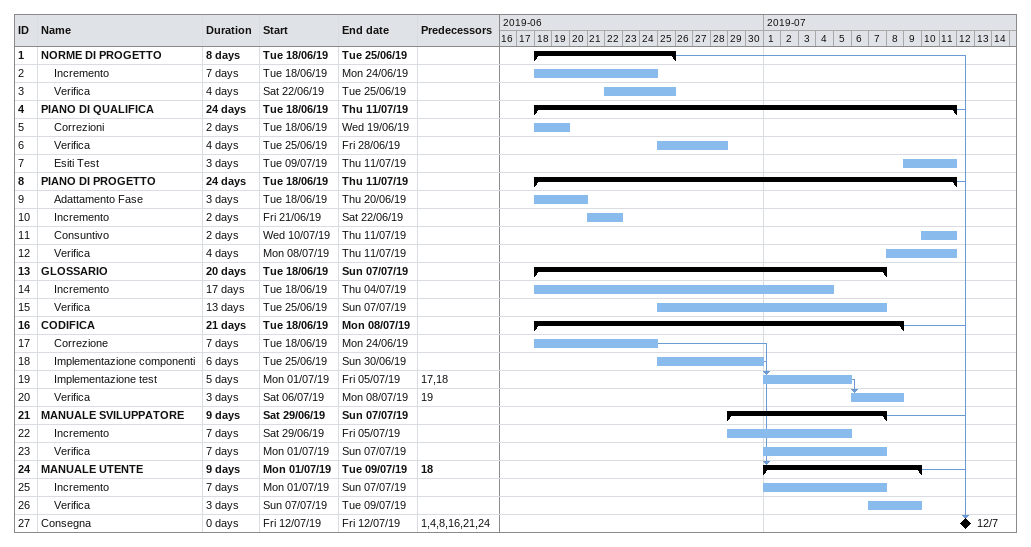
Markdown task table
| ID | Level | Task | Duration | Start | Finish | Predecessors |
|---|---|---|---|---|---|---|
| 1 | 1 | **NORME DI PROGETTO** | 8d | 2019-06-18 | 2019-06-25 |  |
| 2 | 2 | Incremento | 7d | 2019-06-18 | 2019-06-24 |  |
| 3 | 2 | Verifica | 4d | 2019-06-22 | 2019-06-25 |  |
| 4 | 1 | **PIANO DI QUALIFICA** | 24d | 2019-06-18 | 2019-07-11 |  |
| 5 | 2 | Correzioni | 2d | 2019-06-18 | 2019-06-19 |  |
| 6 | 2 | Verifica | 4d | 2019-06-25 | 2019-06-28 |  |
| 7 | 2 | Esiti Test | 3d | 2019-07-09 | 2019-07-11 |  |
| 8 | 1 | **PIANO DI PROGETTO** | 24d | 2019-06-18 | 2019-07-11 |  |
| 9 | 2 | Adattamento Fase | 3d | 2019-06-18 | 2019-06-20 |  |
| 10 | 2 | Incremento | 2d | 2019-06-21 | 2019-06-22 |  |
| 11 | 2 | Consuntivo | 2d | 2019-07-10 | 2019-07-11 |  |
| 12 | 2 | Verifica | 4d | 2019-07-08 | 2019-07-11 |  |
| 13 | 1 | **GLOSSARIO** | 20d | 2019-06-18 | 2019-07-07 |  |
| 14 | 2 | Incremento | 17d | 2019-06-18 | 2019-07-04 |  |
| 15 | 2 | Verifica | 13d | 2019-06-25 | 2019-07-07 |  |
| 16 | 1 | **CODIFICA** | 21d | 2019-06-18 | 2019-07-08 |  |
| 17 | 2 | Correzione | 7d | 2019-06-18 | 2019-06-24 |  |
| 18 | 2 | Implementazione componenti | 6d | 2019-06-25 | 2019-06-30 |  |
| 19 | 2 | Implementazione test | 5d | 2019-07-01 | 2019-07-05 | 17, 18 |
| 20 | 2 | Verifica | 3d | 2019-07-06 | 2019-07-08 | 19 |
| 21 | 1 | **MANUALE SVILUPPATORE** | 9d | 2019-06-29 | 2019-07-07 |  |
| 22 | 2 | Incremento | 7d | 2019-06-29 | 2019-07-05 |  |
| 23 | 2 | Verifica | 7d | 2019-07-01 | 2019-07-07 |  |
| 24 | 1 | **MANUALE UTENTE** | 9d | 2019-07-01 | 2019-07-09 | 18 |
| 25 | 2 | Incremento | 7d | 2019-07-01 | 2019-07-07 |  |
| 26 | 2 | Verifica | 3d | 2019-07-07 | 2019-07-09 |  |
| 27 | 1 | Consegna | 0d | 2019-07-12 | 2019-07-12 | 1, 4, 8, 16, 21, 24 |
